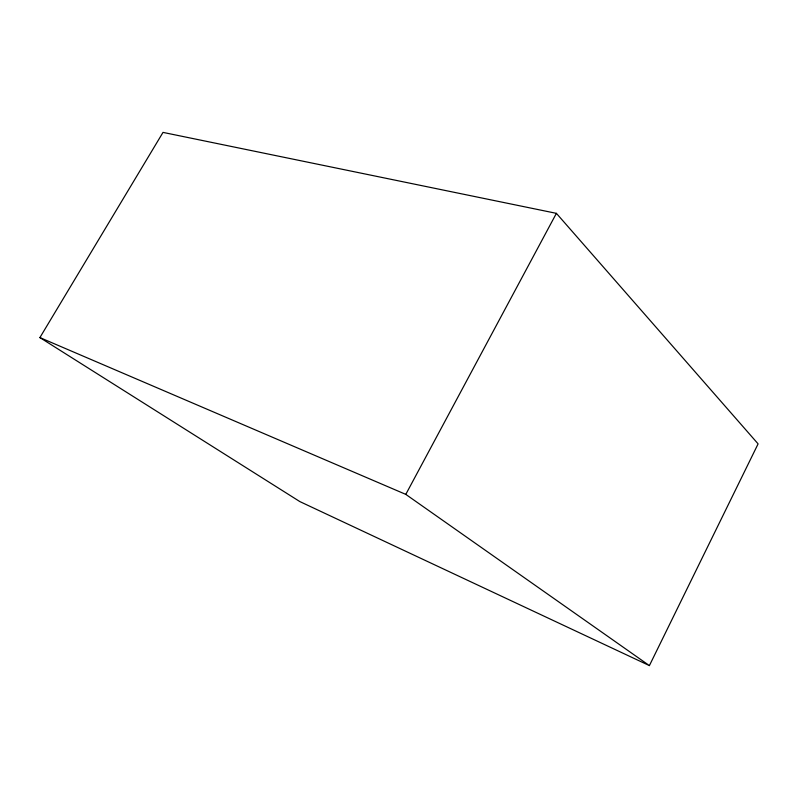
<?xml version="1.0" encoding="UTF-8"?>
<svg xmlns="http://www.w3.org/2000/svg" width="798" height="798" viewBox="0 0 798 798"><rect width="100%" height="100%" fill="white"/><g stroke="black" fill="none" stroke-linecap="round" stroke-linejoin="round"><path stroke-width="1.2" d="M649.402 665.602L758.1 443.868L556.396 213.345L163.011 132.398L39.9 337.584L299.878 501.603L649.402 665.602L405.793 494.381L39.9 337.584M405.793 494.381L556.396 213.345"/></g></svg>
